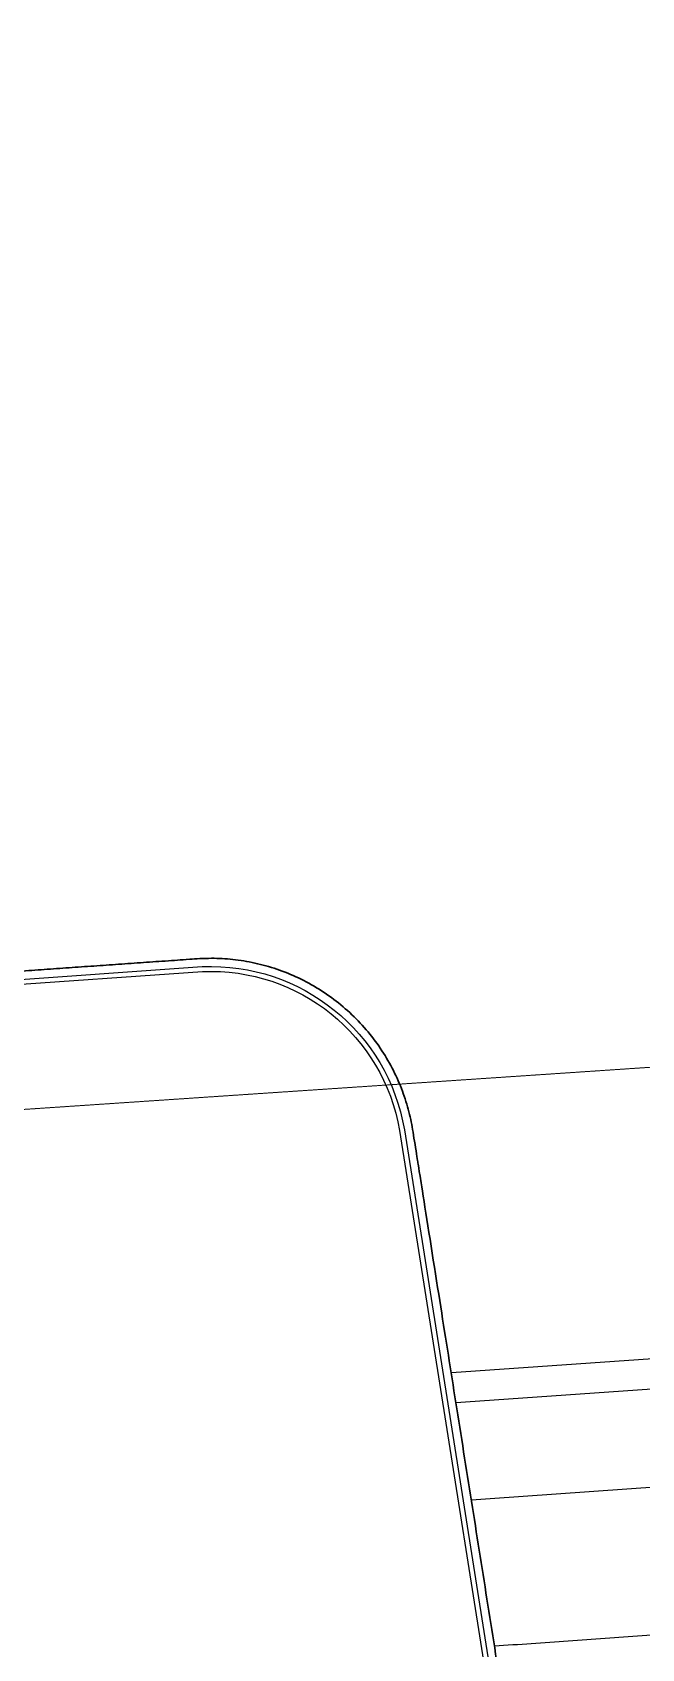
# Model space of a CAD drawing. Header units: millimetres. Extents: x 306 to 836129804, y -168137 to 818603917.
# Drawn here: x 834541630 to 834545356, y 818145153 to 818155040 of the extents above; entities that cross this region are included whole.
import ezdxf

# ---------------------------------------------------------------- set-up
doc = ezdxf.new("R2010")
doc.units = ezdxf.units.MM
doc.header["$LTSCALE"] = 3
doc.linetypes.add('ACAD_ISO03W100', pattern=[30, 12, -18])
doc.linetypes.add('DASHED2', pattern=[0.375, 0.25, -0.125])
for name, color, linetype in [('3A35X-MAGP-P-LD-00-0$0$A-GLASS', 251, 'Continuous'), ('3A35X-MAGP-P-LD-00-0$0$LWK-GA_HANDRAIL', 251, 'Continuous'), ('_ANCILIARY HATCH', 1, 'Continuous')]:
    doc.layers.add(name, color=color, linetype=linetype)
for name, color, linetype, lineweight in [('A-MASS', 251, 'Continuous', 13), ('ADS280_BSteel', 251, 'Continuous', 13), ('Eva-New', 1, 'ACAD_ISO03W100', 18)]:
    doc.layers.add(name, color=color, linetype=linetype, lineweight=lineweight)

# ---------------------------------------------------------------- blocks, each defined once
blk = doc.blocks.new('A')
at = {"layer": 'ADS280_BSteel', "linetype": 'DASHED2', "ltscale": 5}
blk.add_lwpolyline([(834539695.6212394, 818148325.0654476), (834545662.8446859, 818148726.6210414), (834545674.5963875, 818148552.0160656), (834547160.9660238, 818148651.9498011)], dxfattribs=at)
blk = doc.blocks.new('QA')
at = {"layer": '3A35X-MAGP-P-LD-00-0$0$A-GLASS', "ltscale": 0.5}
blk.add_line((7909.334854006767, -2895.686074376106, -1.388509441035968e-06), (5894.16520345211, -2896.386708378792, -1.667487732268103e-06), dxfattribs=at)
for points in [[(3260.576155781746, -310.5533533096313), (4549.030581831932, -310.8446944952011, -0.3780705975046576), (5711.480078935623, -1392.408470392227), (6581.344330906868, -11394.23039066792, 0.3890288833030056), (8125.516315460205, -12809.94570827484), (9658.37551021576, -12809.9406683445)], [(3260.576156020164, -340.5533540248871), (4548.627947092056, -340.8446043729782, -0.3779323552059208), (5681.6082726717, -1395.184558272362), (6551.457149624825, -11396.82969629765, 0.3890288833030058), (8125.516302227974, -12839.94570803642), (9658.37560904026, -12839.9406683445)]]:
    blk.add_lwpolyline(points, format="xyb", dxfattribs=at)
for points in [[(9658.375588297844, -3080.962789416313), (7783.484088540077, -3080.962789416313), (5908.59258878231, -3080.962789416313)], [(9658.375344276428, -3681.653783202171), (7809.60268676281, -3681.653783202171), (5960.830028772354, -3681.653783202171)], [(9658.375490784645, -4582.690273761749), (7848.780839681625, -4582.690274000168), (6039.186188101768, -4582.690273880959)]]:
    blk.add_open_spline(points, degree=2, dxfattribs=at)
at = {"layer": '3A35X-MAGP-P-LD-00-0$0$LWK-GA_HANDRAIL', "lineweight": 30, "ltscale": 0.5}
blk.add_rational_spline([(3260.576155900955, -260.4250419139862), (3888.936816096306, -260.4250417947769), (4517.297476291656, -260.4250417947769), (5663.312283039094, -260.4250419139862), (5762.59759581089, -1402.130942940712), (6196.876965880394, -6396.014784812927), (6631.15633559227, -11389.89862692356)], [1, 1, 1, 0.7371008340881321, 1, 1, 1], degree=2, knots=[8765.813405622794, 8765.813405622794, 8765.813405622794, 10022.53472598037, 10022.53472598037, 11877.60010583804, 11877.60010583804, 21903.06256882496, 21903.06256882496, 21903.06256882496], dxfattribs=at)
blk = doc.blocks.new('3A35X-MAGP-P-LD-00-0')
at = {"rotation": 4.018631480163328}
blk.add_blockref('QA', (834538109.879394, 818149316.2728351), dxfattribs=at)
at = {"layer": 'A-MASS', "lineweight": -3}
blk.add_blockref('A', (0, 0), dxfattribs=at)

msp = doc.modelspace()

# ---------------------------------------------------------------- hatches: boundary and pattern name
at = {"layer": '_ANCILIARY HATCH'}
h = msp.add_hatch(dxfattribs=at)
h.set_pattern_fill('CORK', color=256, scale=250, angle=3.998908350218276)
h.set_pattern_definition([(3.998908350218276, (0, 0), (-55.35411463791137, 791.8175196929233), []), (138.9989083502183, (423.5858171654173, -368.2317025275059), (-1472.92744632587, -1694.344000516116), [1122.5325, -1122.5325]), (138.9989083502183, (621.5401970886481, -354.3931738680281), (-1472.92744632587, -1694.344000516116), [1122.5325, -1122.5325]), (138.9989083502183, (819.494577011879, -340.5546452085503), (-1472.92744632587, -1694.344000516116), [1122.5325, -1122.5325])])
edge = h.paths.add_edge_path()
edge.add_line((834542594.6065328, 818106125.7209853), (834540394.5935465, 818141938.1305822))
edge.add_line((834540394.5935465, 818141938.1305822), (834541062.3589587, 818142015.9652631))
edge.add_line((834541062.3589587, 818142015.9652631), (834543262.744766, 818129534.3279674))
edge.add_line((834543262.744766, 818129534.3279674), (834545012.8121926, 818104490.121473))
edge.add_line((834545012.8121926, 818104490.121473), (834531771.6275874, 818103564.4602176))
edge.add_line((834531771.6275874, 818103564.4602176), (834520996.4581504, 818101658.3858502))
edge.add_line((834520996.4581504, 818101658.3858502), (834495927.4307318, 818099905.8668665))
edge.add_line((834495927.4307318, 818099905.8668665), (834493670.9286114, 818132184.1554587))
edge.add_line((834493670.9286114, 818132184.1554587), (834495067.4255276, 818132283.1413345))
edge.add_line((834495067.4255276, 818132283.1413345), (834492304.1951191, 818171809.9593116))
edge.add_line((834492304.1951191, 818171809.9593116), (834494648.2086027, 818175122.3249018))
edge.add_arc((834558588.5434589, 818267563.6229115), 112399.9999966109, 235.3289398714321, 253.5507733699743)
edge.add_line((834526760.7341533, 818159764.0377822), (834525862.8655366, 818155684.619004))
edge.add_arc((834562809.2399589, 818275296.1017796), 125187.6247666832, 237.5645200069952, 252.83478650469982, ccw=False)
edge.add_line((834495664.9154882, 818169638.2526338), (834500460.6598426, 818103180.2315282))
edge.add_line((834500460.6598426, 818103180.2315282), (834542594.6065328, 818106125.7209853))
at = {"layer": 'Eva-New', "linetype": 'Continuous', "ltscale": 0.01}
h = msp.add_hatch(dxfattribs=at)
h.set_pattern_fill('ANSI31', color=8, scale=350, angle=4)
h.set_pattern_definition([(49, (0, 0), (-838.6710210225554, 729.0455959657013), [])])
edge = h.paths.add_edge_path()
edge.add_arc((834611513.5385946, 818068145.3264505), 14099.99999968531, 55.19002574308559, 154.5596091027724)
edge.add_line((834598780.7776825, 818074202.2893481), (834595240.3911003, 818066761.4558462))
edge.add_arc((834589822.417787, 818069339.3552195), 6000.000000233124, 273.9989064334658, 334.5546563119141, ccw=False)
edge.add_line((834590240.8423903, 818063353.9629304), (834585554.5350056, 818063026.3542768))
edge.add_arc((834584989.6617913, 818071106.6338656), 8099.999998867221, 264.220048196886, 273.9989064322582, ccw=False)
edge.add_line((834584173.925572, 818063047.8142), (834580415.7397891, 818063428.2282544))
edge.add_arc((834579106.5335116, 818050494.3201492), 12999.99999816069, 84.2200481985661, 93.99077919798958)
edge.add_line((834578201.7864021, 818063462.7985727), (834574221.9197499, 818063185.1428037))
edge.add_arc((834573731.4752913, 818070170.6889209), 7002.741628984699, 184.518270925359, 274.0160585979712, ccw=False)
edge.add_arc((834553791.0620614, 818068592.8452796), 13000.0000005708, 4.527501078735133, 25.16518805878682)
edge.add_line((834565557.174624, 818074120.828201), (834563375.7160238, 818078763.9842684))
edge.add_arc((834569692.9588658, 818081779.3520507), 6999.999999030279, 186.261998653722, 205.5162346975632, ccw=False)
edge.add_line((834562734.724241, 818081015.8267443), (834561851.4163579, 818093822.5155479))
edge.add_arc((834568795.7761757, 818094576.8707228), 6985.211880096444, 103.79340942041148, 186.1996435070692, ccw=False)
edge.add_line((834567130.3497419, 818101360.6410463), (834607738.9713905, 818104323.6446342))
edge.add_arc((834606780.3295362, 818117304.0183489), 13015.72495013958, 274.223807264846, 392.8596289379157)
edge.add_arc((834623587.3262396, 818128173.8785237), 6999.999999836902, 183.9989136523716, 212.9539425140163, ccw=False)
edge.add_line((834616604.3686309, 818127685.7156067), (834614554.4666462, 818157541.1841724))
edge.add_line((834614554.4666462, 818157541.1841724), (834608569.0701823, 818157122.7809477))
edge.add_line((834608569.0701823, 818157122.7809477), (834610618.9763948, 818127267.2902491))
edge.add_arc((834623587.3262378, 818128173.8785231), 12999.99999806346, 183.9989136508734, 212.8579348742854)
edge.add_arc((834606785.1724918, 818117301.6086594), 7012.974383020965, -85.87050168941721, 32.994913872568816, ccw=False)
edge.add_line((834607290.1835088, 818110306.8410742), (834542916.4285616, 818105772.5570611))
edge.add_line((834542916.4285616, 818105772.5570611), (834543332.168679, 818099784.931535))
edge.add_line((834543332.168679, 818099784.931535), (834548339.9487058, 818100139.6961751))
edge.add_arc((834548849.6206386, 818093135.5706489), 7022.644791367745, 1.917894415990986, 94.16192873604791, ccw=False)
edge.add_line((834555868.3314306, 818093370.5997602), (834556822.6031799, 818079614.5109141))
edge.add_arc((834565030.3921052, 818080333.9384184), 8239.258156901009, 185.0092761133849, 211.2767633085009)
edge.add_line((834557988.549832, 818076056.3418531), (834560014.6381451, 818071842.7746612))
edge.add_arc((834553704.8687762, 818068780.019501), 7013.81912084653, -83.41200971856142, 25.89188562423311, ccw=False)
edge.add_line((834554509.5567249, 818061812.5137804), (834511331.2743995, 818058806.1397856))
edge.add_arc((834510845.0625758, 818065789.233517), 6999.999999933733, 141.8798806352492, 273.9829049167347, ccw=False)
edge.add_arc((834495100.3448526, 818078140.8887452), 13011.48484009153, 321.889271565979, 363.9966433354928)
edge.add_line((834508080.187521, 818079047.7636253), (834507303.147802, 818090245.0026575))
edge.add_arc((834514286.1054543, 818090733.1649512), 6999.999999943095, 94.21783473311712, 183.9989085377374, ccw=False)
edge.add_line((834513771.2650272, 818097714.206373), (834514324.2611847, 818097754.9889383))
edge.add_line((834514324.2611847, 818097754.9889383), (834515094.2032907, 818097812.2750338))
edge.add_arc((834515888.7804214, 818090839.1162039), 7018.283043878132, 4.391191596629085, 96.50069787772958, ccw=False)
edge.add_line((834522886.4615402, 818091376.4762715), (834523318.1003574, 818085091.4654405))
edge.add_line((834523318.1003574, 818085091.4654405), (834529307.3396509, 818085510.1591995))
edge.add_line((834529307.3396509, 818085510.1591995), (834528870.5492542, 818091758.2633296))
edge.add_arc((834535853.5069062, 818092246.4256233), 6999.999999586337, 93.99890853307471, 183.9989085379415, ccw=False)
edge.add_line((834535365.3446131, 818099229.3832753), (834540639.8020831, 818099596.5330453))
edge.add_line((834540639.8020831, 818099596.5330453), (834540220.7704337, 818105616.323317))
edge.add_line((834540220.7704337, 818105616.323317), (834513376.0995728, 818103738.6078113))
edge.add_arc((834514284.2614373, 818090770.3680685), 13000.00000003277, 94.00586599802176, 183.991117880833)
edge.add_line((834501315.7883602, 818089865.5443004), (834502093.999344, 818078618.6765761))
edge.add_arc((834495110.6965383, 818078135.4768907), 7000.000000828009, -66.13857842422561, 3.9581909098961887, ccw=False)
edge.add_arc((834495110.6965395, 818078135.4768903), 6999.999999981786, 273.99870041279297, 293.8614215680351, ccw=False)
edge.add_line((834495598.8334678, 818071152.5174648), (834484038.0252761, 818070344.3705096))
edge.add_arc((834484944.5652856, 818057376.0172908), 12999.99999985473, 3.998699986240524, 93.99870041178127, ccw=False)
edge.add_line((834497912.918511, 818058282.557204), (834498850.7850932, 818044866.0656179))
edge.add_arc((834505832.5325971, 818045382.0451274), 7000.788031506466, 153.5175844556254, 184.2267069343446, ccw=False)
edge.add_arc((834505831.7802428, 818045382.3021698), 7000.000000506094, 93.9907792036035, 153.5167215738451, ccw=False)
edge.add_line((834505344.6087215, 818052365.3290147), (834578107.7560652, 818057441.656797))
edge.add_arc((834579012.5031768, 818044473.1783768), 12999.99999509848, 84.22004763743712, 93.99077920788699, ccw=False)
edge.add_line((834580321.7095807, 818057407.0864662), (834583663.296837, 818057068.8416442))
edge.add_arc((834584972.5032473, 818070002.7497832), 13000.00004509936, 264.2200476312211, 273.9989064308502)
edge.add_line((834585879.0898904, 818057034.399779), (834609493.5669917, 818058685.2319609))
edge.add_arc((834609981.7373167, 818051702.1557314), 7000.118848462731, -19.364931974248975, 93.99890643048622, ccw=False)
edge.add_arc((834628850.3650681, 818045070.4409646), 13000.00000042529, 160.6350680240969, 183.9989064535735)
edge.add_line((834615882.0151088, 818044163.8543195), (834619634.348526, 817990488.2644923))
edge.add_arc((834610656.2600935, 817989860.627584), 8999.999999519287, -86.01194112060227, 3.998906454734822, ccw=False)
edge.add_line((834611282.1972058, 817980882.4204844), (834602812.2813497, 817980291.9201078))
edge.add_line((834602812.2813497, 817980291.9201078), (834603230.7061716, 817974306.527834))
edge.add_line((834603230.7061716, 817974306.527834), (834611717.6719617, 817974898.2168859))
edge.add_arc((834612343.6090722, 817965920.0097858), 8999.999999977357, 3.8734655887747067, 93.98805886777768, ccw=False)
edge.add_line((834621323.0501077, 817966527.9889727), (834621688.4984579, 817961112.7419763))
edge.add_line((834621688.4984579, 817961112.7419763), (834627673.3989117, 817961529.9934386))
edge.add_line((834627673.3989117, 817961529.9934386), (834621867.801321, 818044576.6440177))
edge.add_arc((834628850.6858916, 818045064.8011855), 6999.926738671702, 160.627157224399, 183.9989083996896, ccw=False)
edge.add_arc((834609980.9204334, 818051699.8431354), 13002.36888268257, 340.6271572335476, 454.0111039654658)
edge.add_line((834609071.4073162, 818064670.3628802), (834607456.5171404, 818064557.3573512))
edge.add_arc((834607170.3486158, 818068550.9500543), 4003.832551789663, 155.6211224779758, 274.0986331619272, ccw=False)
edge.add_line((834603523.5142193, 818070203.6066998), (834604195.8682836, 818071618.3222857))
edge.add_arc((834611513.5386757, 818068145.3264558), 8100.000000027051, 54.14039305783359, 154.6107958035704, ccw=False)
edge.add_arc((834623873.9558088, 818085245.9413723), 13000.02232763516, 234.1403928659832, 234.163197705768)
edge.add_line((834616262.7220054, 818074706.9802988), (834619562.6153525, 818079722.129262))

# ---------------------------------------------------------------- block references
at = {"ltscale": 0.5}
msp.add_blockref('3A35X-MAGP-P-LD-00-0', (0, 0), dxfattribs=at)

doc.saveas('drawing.dxf')
